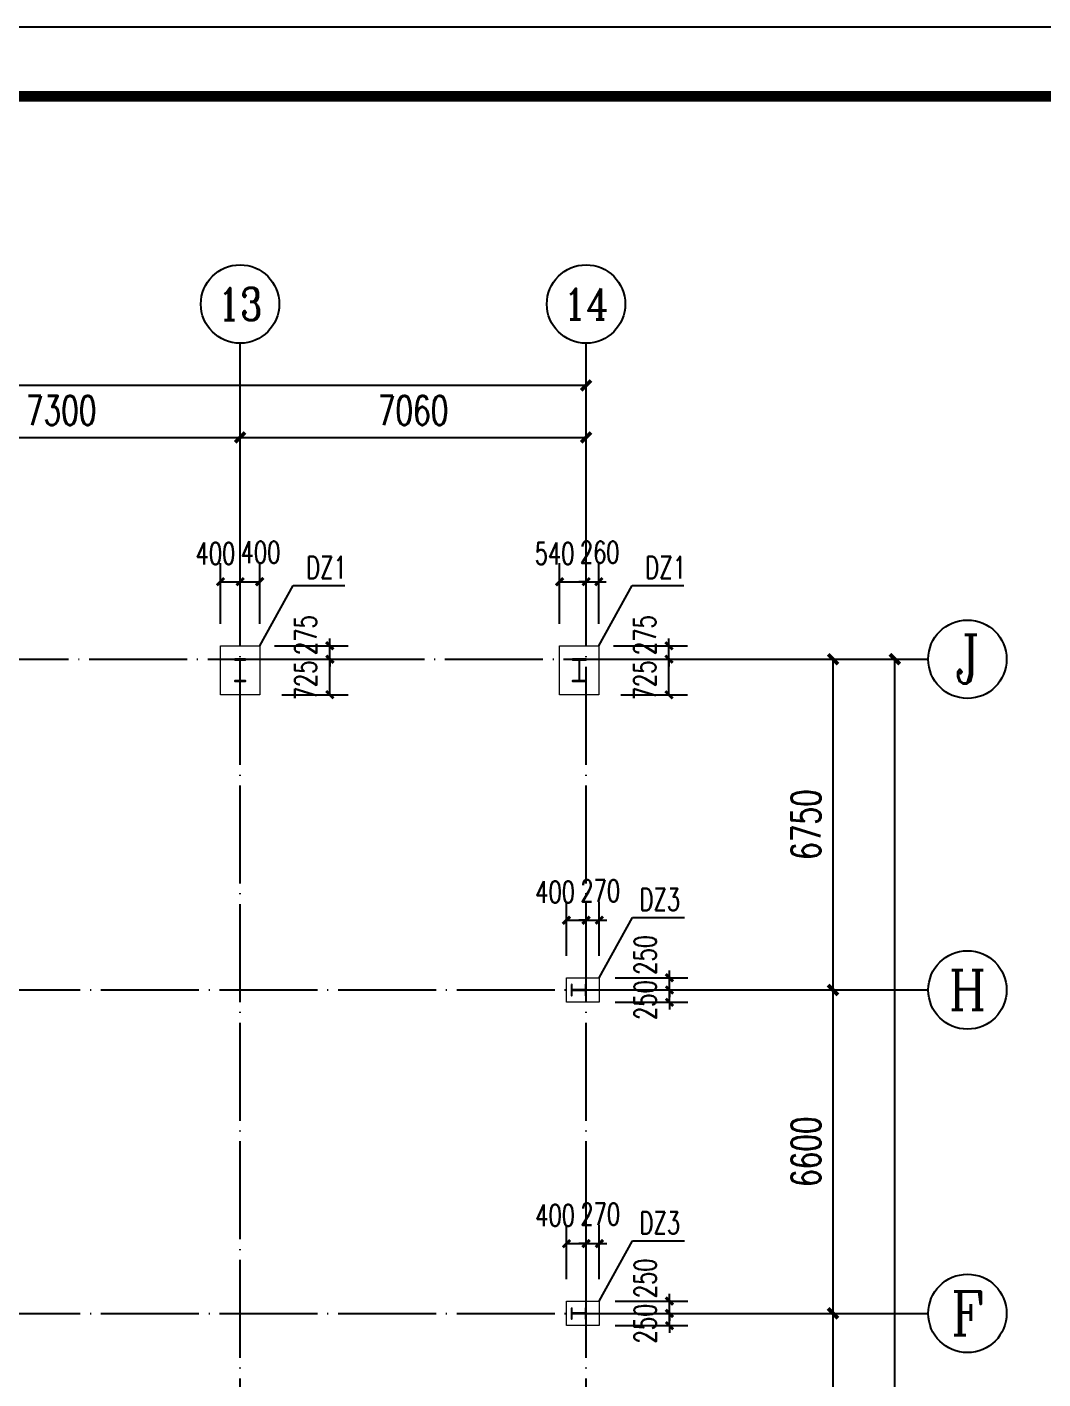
# Model space of a CAD drawing. Extents: x -89996 to 1006241, y -2176 to 440573.
# Drawn here: x 338343 to 359072, y 145005 to 172594 of the extents above; entities that cross this region are included whole.
import ezdxf
from ezdxf.enums import TextEntityAlignment as Align

# ---------------------------------------------------------------- set-up
doc = ezdxf.new("R2010")
doc.units = 0
doc.header["$LTSCALE"] = 1000
doc.header["$MEASUREMENT"] = 0
doc.linetypes.add('DOTE', pattern=[2.42, 2, -0.2, 0.02, -0.2])
for name, color, linetype in [('AXIS', 3, 'Continuous'), ('AXIS_TEXT', 7, 'Continuous'), ('DIM_LEAD', 3, 'Continuous'), ('DOTE', 1, 'DOTE'), ('GZ', 50, 'Continuous'), ('PUB_TITLE', 4, 'Continuous'), ('WALL', 9, 'Continuous'), ('YCX', 90, 'Continuous')]:
    doc.layers.add(name, color=color, linetype=linetype)
doc.layers.add('BASE_SING', color=7, linetype='Continuous', lineweight=0)
doc.styles.add('_TCH_AXIS', font='COMPLEX', dxfattribs={"bigfont": 'GBCBIG'})
doc.styles.add('_TCH_DIM_T3', font='SIMPLEX', dxfattribs={"width": 0.705882, "bigfont": 'GBCBIG'})
doc.styles.add('COMPLEX', font='COMPLEX')
doc.dimstyles.new('_TCH_ARCH&&200', dxfattribs={"dimtxt": 595, "dimasz": 200, "dimexe": 500, "dimexo": 600, "dimgap": 252.5, "dimtad": 1, "dimdec": 0, "dimzin": 0, "dimdsep": 46, "dimtxsty": '_TCH_DIM_T3', "dimblk": 'ARCHTICK', "dimcen": 0.09, "dimclrt": 7, "dimazin": 2, "dimtfac": 1, "dimtdec": 0, "dimtix": 1, "dimtmove": 2, "dimatfit": 3, "dimfxl": 0, "dimtolj": 1, "dimtzin": 0, "dimarcsym": 0})
doc.dimstyles.new('TCH-200-1', dxfattribs={"dimtxt": 595, "dimasz": 200, "dimexe": 500, "dimexo": 600, "dimgap": 252.5, "dimtad": 1, "dimdec": 0, "dimzin": 0, "dimdsep": 46, "dimtxsty": '_TCH_DIM_T3', "dimblk": 'ARCHTICK', "dimcen": 0.09, "dimclrd": 3, "dimclre": 3, "dimclrt": 7, "dimazin": 2, "dimtfac": 1, "dimtdec": 0, "dimtix": 1, "dimtmove": 2, "dimatfit": 3, "dimfxl": 0, "dimtolj": 1, "dimtzin": 0, "dimarcsym": 0})
doc.dimstyles.new('TCH_150_1', dxfattribs={"dimtxt": 446.25, "dimasz": 150, "dimexe": 375, "dimexo": 450, "dimgap": 189.375, "dimtad": 1, "dimdec": 0, "dimzin": 0, "dimdsep": 46, "dimtxsty": '_TCH_DIM_T3', "dimblk": 'ARCHTICK', "dimcen": 0.09, "dimclrd": 256, "dimclre": 256, "dimclrt": 7, "dimazin": 2, "dimtfac": 1, "dimtdec": 0, "dimtix": 1, "dimtmove": 2, "dimatfit": 3, "dimfxl": 0, "dimtolj": 1, "dimtzin": 0, "dimarcsym": 0})

# ---------------------------------------------------------------- blocks, each defined once
blk = doc.blocks.new('_AXISO')
blk.add_circle((0, 0), 0.5)
at = {"layer": 'AXIS_TEXT', "style": 'COMPLEX', "width": 1.041667}
blk.add_attdef('A', text='', height=0.56, dxfattribs=at).set_placement((-0.25, -0.28), (0.25, -0.28), align=Align.FIT)
blk = doc.blocks.new('_ArchTick')
at = {"color": 0, "linetype": 'ByBlock', "const_width": 0.4}
blk.add_lwpolyline([(-0.5, -0.5), (0.5, 0.5)], dxfattribs=at)
blk = doc.blocks.new('*D3029')
at = {"layer": 'AXIS', "color": 0, "lineweight": -2, "transparency": 16777216}
for p, q in [((75640, 42427), (75640, 45877)), ((82940, 42427), (82940, 45877)), ((75640, 45377), (82940, 45377))]:
    blk.add_line(p, q, dxfattribs=at)
at = {"layer": 'Defpoints', "color": 0, "transparency": 16777216}
for p in [(82940, 45377), (75640, 41827), (82940, 41827)]:
    blk.add_point(p, dxfattribs=at)
at = {"layer": 'AXIS', "color": 0, "lineweight": -2, "transparency": 16777216, "xscale": 200, "yscale": 200, "zscale": 200, "rotation": 180}
blk.add_blockref('_ArchTick', (75640, 45377), dxfattribs=at)
at = {"layer": 'AXIS', "color": 0, "lineweight": -2, "transparency": 16777216, "xscale": 200, "yscale": 200, "zscale": 200}
blk.add_blockref('_ArchTick', (82940, 45377), dxfattribs=at)
at = {"layer": 'AXIS', "color": 7, "transparency": 16777216, "insert": (79290, 45927), "char_height": 595, "attachment_point": 5, "style": '_TCH_DIM_T3'}
blk.add_mtext('\\A1;7300', dxfattribs=at)
blk = doc.blocks.new('*D3030')
at = {"layer": 'AXIS', "color": 0, "lineweight": -2, "transparency": 16777216}
for p, q in [((82940, 42427), (82940, 45877)), ((90000, 42427), (90000, 45877)), ((82940, 45377), (90000, 45377))]:
    blk.add_line(p, q, dxfattribs=at)
at = {"layer": 'Defpoints', "color": 0, "transparency": 16777216}
for p in [(90000, 45377), (82940, 41827), (90000, 41827)]:
    blk.add_point(p, dxfattribs=at)
at = {"layer": 'AXIS', "color": 0, "lineweight": -2, "transparency": 16777216, "xscale": 200, "yscale": 200, "zscale": 200, "rotation": 180}
blk.add_blockref('_ArchTick', (82940, 45377), dxfattribs=at)
at = {"layer": 'AXIS', "color": 0, "lineweight": -2, "transparency": 16777216, "xscale": 200, "yscale": 200, "zscale": 200}
blk.add_blockref('_ArchTick', (90000, 45377), dxfattribs=at)
at = {"layer": 'AXIS', "color": 7, "transparency": 16777216, "insert": (86470, 45927), "char_height": 595, "attachment_point": 5, "style": '_TCH_DIM_T3'}
blk.add_mtext('\\A1;7060', dxfattribs=at)
blk = doc.blocks.new('*D3042')
at = {"layer": 'AXIS', "color": 0, "lineweight": -2, "transparency": 16777216}
for p, q in [((91840, 27500), (95539, 27500)), ((95039, 20900), (95039, 27500)), ((91840, 20900), (95539, 20900))]:
    blk.add_line(p, q, dxfattribs=at)
at = {"layer": 'Defpoints', "color": 0, "transparency": 16777216}
for p in [(91240, 27500), (95039, 27500), (91240, 20900)]:
    blk.add_point(p, dxfattribs=at)
at = {"layer": 'AXIS', "color": 0, "lineweight": -2, "transparency": 16777216, "xscale": 200, "yscale": 200, "zscale": 200}
for p, rotation in [((95039, 27500), 90), ((95039, 20900), 270)]:
    blk.add_blockref('_ArchTick', p, dxfattribs=dict(at, rotation=rotation))
at = {"layer": 'AXIS', "color": 7, "transparency": 16777216, "insert": (94489, 24200), "char_height": 595, "attachment_point": 5, "rotation": 90, "style": '_TCH_DIM_T3'}
blk.add_mtext('\\A1;6600', dxfattribs=at)
blk = doc.blocks.new('*D3043')
at = {"layer": 'AXIS', "color": 0, "lineweight": -2, "transparency": 16777216}
for p, q in [((91840, 34100), (95539, 34100)), ((95039, 27500), (95039, 34100)), ((91840, 27500), (95539, 27500))]:
    blk.add_line(p, q, dxfattribs=at)
at = {"layer": 'Defpoints', "color": 0, "transparency": 16777216}
for p in [(91240, 34100), (95039, 34100), (91240, 27500)]:
    blk.add_point(p, dxfattribs=at)
at = {"layer": 'AXIS', "color": 0, "lineweight": -2, "transparency": 16777216, "xscale": 200, "yscale": 200, "zscale": 200}
for p, rotation in [((95039, 34100), 90), ((95039, 27500), 270)]:
    blk.add_blockref('_ArchTick', p, dxfattribs=dict(at, rotation=rotation))
at = {"layer": 'AXIS', "color": 7, "transparency": 16777216, "insert": (94489, 30800), "char_height": 595, "attachment_point": 5, "rotation": 90, "style": '_TCH_DIM_T3'}
blk.add_mtext('\\A1;6600', dxfattribs=at)
blk = doc.blocks.new('*D3044')
at = {"layer": 'AXIS', "color": 0, "lineweight": -2, "transparency": 16777216}
for p, q in [((91840, 40850), (95539, 40850)), ((95039, 34100), (95039, 40850)), ((91840, 34100), (95539, 34100))]:
    blk.add_line(p, q, dxfattribs=at)
at = {"layer": 'Defpoints', "color": 0, "transparency": 16777216}
for p in [(91240, 40850), (95039, 40850), (91240, 34100)]:
    blk.add_point(p, dxfattribs=at)
at = {"layer": 'AXIS', "color": 0, "lineweight": -2, "transparency": 16777216, "xscale": 200, "yscale": 200, "zscale": 200}
for p, rotation in [((95039, 40850), 90), ((95039, 34100), 270)]:
    blk.add_blockref('_ArchTick', p, dxfattribs=dict(at, rotation=rotation))
at = {"layer": 'AXIS', "color": 7, "transparency": 16777216, "insert": (94489, 37475), "char_height": 595, "attachment_point": 5, "rotation": 90, "style": '_TCH_DIM_T3'}
blk.add_mtext('\\A1;6750', dxfattribs=at)
blk = doc.blocks.new('*D322')
at = {"layer": 'Defpoints', "color": 0, "transparency": 16777216}
for p in [(349889, 159693), (356051, 159693), (349990, 120083)]:
    blk.add_point(p, dxfattribs=at)
at = {"layer": 'WALL', "color": 3, "lineweight": -2, "transparency": 16777216}
for p, q in [((350489, 159693), (356551, 159693)), ((356051, 120083), (356051, 159693)), ((350590, 120083), (356551, 120083))]:
    blk.add_line(p, q, dxfattribs=at)
at = {"layer": 'WALL', "color": 3, "lineweight": -2, "transparency": 16777216, "xscale": 200, "yscale": 200, "zscale": 200}
for p, rotation in [((356051, 159693), 90), ((356051, 120083), 270)]:
    blk.add_blockref('_ArchTick', p, dxfattribs=dict(at, rotation=rotation))
at = {"layer": 'WALL', "color": 7, "transparency": 16777216, "insert": (355501, 139888), "char_height": 595, "attachment_point": 5, "rotation": 90, "style": '_TCH_DIM_T3'}
blk.add_mtext('\\A1;39610', dxfattribs=at)
blk = doc.blocks.new('*D324')
at = {"layer": 'Defpoints', "color": 0, "transparency": 16777216}
for p in [(270440, 165281), (349750, 160033), (270440, 159793)]:
    blk.add_point(p, dxfattribs=at)
at = {"layer": 'WALL', "color": 3, "lineweight": -2, "transparency": 16777216}
for p, q in [((270440, 160393), (270440, 165781)), ((349750, 160633), (349750, 165781)), ((349750, 165281), (270440, 165281))]:
    blk.add_line(p, q, dxfattribs=at)
at = {"layer": 'WALL', "color": 3, "lineweight": -2, "transparency": 16777216, "xscale": 200, "yscale": 200, "zscale": 200, "rotation": 180}
blk.add_blockref('_ArchTick', (270440, 165281), dxfattribs=at)
at = {"layer": 'WALL', "color": 3, "lineweight": -2, "transparency": 16777216, "xscale": 200, "yscale": 200, "zscale": 200}
blk.add_blockref('_ArchTick', (349750, 165281), dxfattribs=at)
at = {"layer": 'WALL', "color": 7, "transparency": 16777216, "insert": (310095, 165831), "char_height": 595, "attachment_point": 5, "style": '_TCH_DIM_T3'}
blk.add_mtext('\\A1;79310', dxfattribs=at)
blk = doc.blocks.new('*D2278')
at = {"layer": 'Defpoints', "color": 0, "transparency": 16777216}
for p in [(342690, 161275), (342290, 159968), (342690, 159968)]:
    blk.add_point(p, dxfattribs=at)
at = {"layer": 'DIM_LEAD', "lineweight": -2, "transparency": 16777216}
for p, q in [((342290, 160418), (342290, 161650)), ((342690, 160418), (342690, 161650)), ((342290, 161275), (342690, 161275))]:
    blk.add_line(p, q, dxfattribs=at)
at = {"layer": 'DIM_LEAD', "lineweight": -2, "transparency": 16777216, "xscale": 150, "yscale": 150, "zscale": 150, "rotation": 180}
blk.add_blockref('_ArchTick', (342290, 161275), dxfattribs=at)
at = {"layer": 'DIM_LEAD', "lineweight": -2, "transparency": 16777216, "xscale": 150, "yscale": 150, "zscale": 150}
blk.add_blockref('_ArchTick', (342690, 161275), dxfattribs=at)
at = {"layer": 'DIM_LEAD', "color": 7, "transparency": 16777216, "insert": (342187, 161851), "char_height": 446.2, "attachment_point": 5, "style": '_TCH_DIM_T3'}
blk.add_mtext('\\A1;400', dxfattribs=at)
blk = doc.blocks.new('*D2279')
at = {"layer": 'Defpoints', "color": 0, "transparency": 16777216}
for p in [(343090, 161275), (342690, 159968), (343090, 159968)]:
    blk.add_point(p, dxfattribs=at)
at = {"layer": 'DIM_LEAD', "lineweight": -2, "transparency": 16777216}
for p, q in [((342690, 160418), (342690, 161650)), ((343090, 160418), (343090, 161650)), ((342690, 161275), (343090, 161275))]:
    blk.add_line(p, q, dxfattribs=at)
at = {"layer": 'DIM_LEAD', "lineweight": -2, "transparency": 16777216, "xscale": 150, "yscale": 150, "zscale": 150, "rotation": 180}
blk.add_blockref('_ArchTick', (342690, 161275), dxfattribs=at)
at = {"layer": 'DIM_LEAD', "lineweight": -2, "transparency": 16777216, "xscale": 150, "yscale": 150, "zscale": 150}
blk.add_blockref('_ArchTick', (343090, 161275), dxfattribs=at)
at = {"layer": 'DIM_LEAD', "color": 7, "transparency": 16777216, "insert": (343108, 161876), "char_height": 446.2, "attachment_point": 5, "style": '_TCH_DIM_T3'}
blk.add_mtext('\\A1;400', dxfattribs=at)
blk = doc.blocks.new('*D2280')
at = {"layer": 'Defpoints', "color": 0, "transparency": 16777216}
for p in [(342940, 159967), (344521, 159967), (342975, 159693)]:
    blk.add_point(p, dxfattribs=at)
at = {"layer": 'DIM_LEAD', "lineweight": -2, "transparency": 16777216}
for p, q in [((344521, 159967), (344521, 160117)), ((343390, 159967), (344896, 159967)), ((344521, 159693), (344521, 159967)), ((343425, 159693), (344896, 159693)), ((344521, 159693), (344521, 159543))]:
    blk.add_line(p, q, dxfattribs=at)
at = {"layer": 'DIM_LEAD', "lineweight": -2, "transparency": 16777216, "xscale": 150, "yscale": 150, "zscale": 150}
for p, rotation in [((344521, 159967), 270), ((344521, 159693), 90)]:
    blk.add_blockref('_ArchTick', p, dxfattribs=dict(at, rotation=rotation))
at = {"layer": 'DIM_LEAD', "color": 7, "transparency": 16777216, "insert": (344027, 160184), "char_height": 446.2, "attachment_point": 5, "rotation": 90, "style": '_TCH_DIM_T3'}
blk.add_mtext('\\A1;275', dxfattribs=at)
blk = doc.blocks.new('*D2281')
at = {"layer": 'Defpoints', "color": 0, "transparency": 16777216}
for p in [(342975, 159693), (344521, 159693), (343090, 158968)]:
    blk.add_point(p, dxfattribs=at)
at = {"layer": 'DIM_LEAD', "lineweight": -2, "transparency": 16777216}
for p, q in [((343425, 159693), (344896, 159693)), ((344521, 158968), (344521, 159693)), ((343540, 158968), (344896, 158968))]:
    blk.add_line(p, q, dxfattribs=at)
at = {"layer": 'DIM_LEAD', "lineweight": -2, "transparency": 16777216, "xscale": 150, "yscale": 150, "zscale": 150}
for p, rotation in [((344521, 159693), 90), ((344521, 158968), 270)]:
    blk.add_blockref('_ArchTick', p, dxfattribs=dict(at, rotation=rotation))
at = {"layer": 'DIM_LEAD', "color": 7, "transparency": 16777216, "insert": (344027, 159261), "char_height": 446.2, "attachment_point": 5, "rotation": 90, "style": '_TCH_DIM_T3'}
blk.add_mtext('\\A1;725', dxfattribs=at)
blk = doc.blocks.new('*D2282')
at = {"layer": 'Defpoints', "color": 0, "transparency": 16777216}
for p in [(349750, 161275), (349210, 159968), (349750, 159968)]:
    blk.add_point(p, dxfattribs=at)
at = {"layer": 'DIM_LEAD', "lineweight": -2, "transparency": 16777216}
for p, q in [((349210, 160418), (349210, 161650)), ((349750, 160418), (349750, 161650)), ((349210, 161275), (349750, 161275))]:
    blk.add_line(p, q, dxfattribs=at)
at = {"layer": 'DIM_LEAD', "lineweight": -2, "transparency": 16777216, "xscale": 150, "yscale": 150, "zscale": 150, "rotation": 180}
blk.add_blockref('_ArchTick', (349210, 161275), dxfattribs=at)
at = {"layer": 'DIM_LEAD', "lineweight": -2, "transparency": 16777216, "xscale": 150, "yscale": 150, "zscale": 150}
blk.add_blockref('_ArchTick', (349750, 161275), dxfattribs=at)
at = {"layer": 'DIM_LEAD', "color": 7, "transparency": 16777216, "insert": (349107, 161851), "char_height": 446.2, "attachment_point": 5, "style": '_TCH_DIM_T3'}
blk.add_mtext('\\A1;540', dxfattribs=at)
blk = doc.blocks.new('*D2283')
at = {"layer": 'Defpoints', "color": 0, "transparency": 16777216}
for p in [(350010, 161275), (349750, 159968), (350010, 159968)]:
    blk.add_point(p, dxfattribs=at)
at = {"layer": 'DIM_LEAD', "lineweight": -2, "transparency": 16777216}
for p, q in [((349750, 160418), (349750, 161650)), ((350010, 160418), (350010, 161650)), ((349750, 161275), (349600, 161275)), ((349750, 161275), (350010, 161275)), ((350010, 161275), (350160, 161275))]:
    blk.add_line(p, q, dxfattribs=at)
at = {"layer": 'DIM_LEAD', "lineweight": -2, "transparency": 16777216, "xscale": 150, "yscale": 150, "zscale": 150}
blk.add_blockref('_ArchTick', (349750, 161275), dxfattribs=at)
at = {"layer": 'DIM_LEAD', "lineweight": -2, "transparency": 16777216, "xscale": 150, "yscale": 150, "zscale": 150, "rotation": 180}
blk.add_blockref('_ArchTick', (350010, 161275), dxfattribs=at)
at = {"layer": 'DIM_LEAD', "color": 7, "transparency": 16777216, "insert": (350028, 161876), "char_height": 446.2, "attachment_point": 5, "style": '_TCH_DIM_T3'}
blk.add_mtext('\\A1;260', dxfattribs=at)
blk = doc.blocks.new('*D2284')
at = {"layer": 'Defpoints', "color": 0, "transparency": 16777216}
for p in [(349860, 159967), (351441, 159967), (349895, 159693)]:
    blk.add_point(p, dxfattribs=at)
at = {"layer": 'DIM_LEAD', "lineweight": -2, "transparency": 16777216}
for p, q in [((351441, 159967), (351441, 160117)), ((350310, 159967), (351816, 159967)), ((351441, 159693), (351441, 159967)), ((350345, 159693), (351816, 159693)), ((351441, 159693), (351441, 159543))]:
    blk.add_line(p, q, dxfattribs=at)
at = {"layer": 'DIM_LEAD', "lineweight": -2, "transparency": 16777216, "xscale": 150, "yscale": 150, "zscale": 150}
for p, rotation in [((351441, 159967), 270), ((351441, 159693), 90)]:
    blk.add_blockref('_ArchTick', p, dxfattribs=dict(at, rotation=rotation))
at = {"layer": 'DIM_LEAD', "color": 7, "transparency": 16777216, "insert": (350947, 160184), "char_height": 446.2, "attachment_point": 5, "rotation": 90, "style": '_TCH_DIM_T3'}
blk.add_mtext('\\A1;275', dxfattribs=at)
blk = doc.blocks.new('*D2285')
at = {"layer": 'Defpoints', "color": 0, "transparency": 16777216}
for p in [(349895, 159693), (351441, 159693), (350010, 158968)]:
    blk.add_point(p, dxfattribs=at)
at = {"layer": 'DIM_LEAD', "lineweight": -2, "transparency": 16777216}
for p, q in [((350345, 159693), (351816, 159693)), ((351441, 158968), (351441, 159693)), ((350460, 158968), (351816, 158968))]:
    blk.add_line(p, q, dxfattribs=at)
at = {"layer": 'DIM_LEAD', "lineweight": -2, "transparency": 16777216, "xscale": 150, "yscale": 150, "zscale": 150}
for p, rotation in [((351441, 159693), 90), ((351441, 158968), 270)]:
    blk.add_blockref('_ArchTick', p, dxfattribs=dict(at, rotation=rotation))
at = {"layer": 'DIM_LEAD', "color": 7, "transparency": 16777216, "insert": (350947, 159261), "char_height": 446.2, "attachment_point": 5, "rotation": 90, "style": '_TCH_DIM_T3'}
blk.add_mtext('\\A1;725', dxfattribs=at)
blk = doc.blocks.new('*D2286')
at = {"layer": 'Defpoints', "color": 0, "transparency": 16777216}
for p in [(349750, 154367), (349350, 153193), (349750, 153193)]:
    blk.add_point(p, dxfattribs=at)
at = {"layer": 'DIM_LEAD', "lineweight": -2, "transparency": 16777216}
for p, q in [((349350, 153643), (349350, 154742)), ((349750, 153643), (349750, 154742)), ((349350, 154367), (349750, 154367))]:
    blk.add_line(p, q, dxfattribs=at)
at = {"layer": 'DIM_LEAD', "lineweight": -2, "transparency": 16777216, "xscale": 150, "yscale": 150, "zscale": 150, "rotation": 180}
blk.add_blockref('_ArchTick', (349350, 154367), dxfattribs=at)
at = {"layer": 'DIM_LEAD', "lineweight": -2, "transparency": 16777216, "xscale": 150, "yscale": 150, "zscale": 150}
blk.add_blockref('_ArchTick', (349750, 154367), dxfattribs=at)
at = {"layer": 'DIM_LEAD', "color": 7, "transparency": 16777216, "insert": (349117, 154943), "char_height": 446.2, "attachment_point": 5, "style": '_TCH_DIM_T3'}
blk.add_mtext('\\A1;400', dxfattribs=at)
blk = doc.blocks.new('*D2287')
at = {"layer": 'Defpoints', "color": 0, "transparency": 16777216}
for p in [(350020, 154367), (349750, 153193), (350020, 153193)]:
    blk.add_point(p, dxfattribs=at)
at = {"layer": 'DIM_LEAD', "lineweight": -2, "transparency": 16777216}
for p, q in [((349750, 153643), (349750, 154742)), ((350020, 153643), (350020, 154742)), ((349750, 154367), (349600, 154367)), ((349750, 154367), (350020, 154367)), ((350020, 154367), (350170, 154367))]:
    blk.add_line(p, q, dxfattribs=at)
at = {"layer": 'DIM_LEAD', "lineweight": -2, "transparency": 16777216, "xscale": 150, "yscale": 150, "zscale": 150}
blk.add_blockref('_ArchTick', (349750, 154367), dxfattribs=at)
at = {"layer": 'DIM_LEAD', "lineweight": -2, "transparency": 16777216, "xscale": 150, "yscale": 150, "zscale": 150, "rotation": 180}
blk.add_blockref('_ArchTick', (350020, 154367), dxfattribs=at)
at = {"layer": 'DIM_LEAD', "color": 7, "transparency": 16777216, "insert": (350038, 154967), "char_height": 446.2, "attachment_point": 5, "style": '_TCH_DIM_T3'}
blk.add_mtext('\\A1;270', dxfattribs=at)
blk = doc.blocks.new('*D2288')
at = {"layer": 'Defpoints', "color": 0, "transparency": 16777216}
for p in [(349892, 153193), (351451, 153193), (349905, 152943)]:
    blk.add_point(p, dxfattribs=at)
at = {"layer": 'DIM_LEAD', "lineweight": -2, "transparency": 16777216}
for p, q in [((350342, 153193), (351826, 153193)), ((351451, 153193), (351451, 153343)), ((351451, 152943), (351451, 153193)), ((350355, 152943), (351826, 152943)), ((351451, 152943), (351451, 152793))]:
    blk.add_line(p, q, dxfattribs=at)
at = {"layer": 'DIM_LEAD', "lineweight": -2, "transparency": 16777216, "xscale": 150, "yscale": 150, "zscale": 150}
for p, rotation in [((351451, 153193), 270), ((351451, 152943), 90)]:
    blk.add_blockref('_ArchTick', p, dxfattribs=dict(at, rotation=rotation))
at = {"layer": 'DIM_LEAD', "color": 7, "transparency": 16777216, "insert": (350957, 153659), "char_height": 446.2, "attachment_point": 5, "rotation": 90, "style": '_TCH_DIM_T3'}
blk.add_mtext('\\A1;250', dxfattribs=at)
blk = doc.blocks.new('*D2289')
at = {"layer": 'Defpoints', "color": 0, "transparency": 16777216}
for p in [(349905, 152943), (351451, 152943), (349896, 152693)]:
    blk.add_point(p, dxfattribs=at)
at = {"layer": 'DIM_LEAD', "lineweight": -2, "transparency": 16777216}
for p, q in [((350355, 152943), (351826, 152943)), ((351451, 152943), (351451, 153093)), ((351451, 152693), (351451, 152943)), ((350346, 152693), (351826, 152693)), ((351451, 152693), (351451, 152543))]:
    blk.add_line(p, q, dxfattribs=at)
at = {"layer": 'DIM_LEAD', "lineweight": -2, "transparency": 16777216, "xscale": 150, "yscale": 150, "zscale": 150}
for p, rotation in [((351451, 152943), 270), ((351451, 152693), 90)]:
    blk.add_blockref('_ArchTick', p, dxfattribs=dict(at, rotation=rotation))
at = {"layer": 'DIM_LEAD', "color": 7, "transparency": 16777216, "insert": (350957, 152736), "char_height": 446.2, "attachment_point": 5, "rotation": 90, "style": '_TCH_DIM_T3'}
blk.add_mtext('\\A1;250', dxfattribs=at)
blk = doc.blocks.new('*D2290')
at = {"layer": 'Defpoints', "color": 0, "transparency": 16777216}
for p in [(349750, 147767), (349350, 146593), (349750, 146593)]:
    blk.add_point(p, dxfattribs=at)
at = {"layer": 'DIM_LEAD', "lineweight": -2, "transparency": 16777216}
for p, q in [((349350, 147043), (349350, 148142)), ((349750, 147043), (349750, 148142)), ((349350, 147767), (349750, 147767))]:
    blk.add_line(p, q, dxfattribs=at)
at = {"layer": 'DIM_LEAD', "lineweight": -2, "transparency": 16777216, "xscale": 150, "yscale": 150, "zscale": 150, "rotation": 180}
blk.add_blockref('_ArchTick', (349350, 147767), dxfattribs=at)
at = {"layer": 'DIM_LEAD', "lineweight": -2, "transparency": 16777216, "xscale": 150, "yscale": 150, "zscale": 150}
blk.add_blockref('_ArchTick', (349750, 147767), dxfattribs=at)
at = {"layer": 'DIM_LEAD', "color": 7, "transparency": 16777216, "insert": (349117, 148343), "char_height": 446.2, "attachment_point": 5, "style": '_TCH_DIM_T3'}
blk.add_mtext('\\A1;400', dxfattribs=at)
blk = doc.blocks.new('*D2291')
at = {"layer": 'Defpoints', "color": 0, "transparency": 16777216}
for p in [(350020, 147767), (349750, 146593), (350020, 146593)]:
    blk.add_point(p, dxfattribs=at)
at = {"layer": 'DIM_LEAD', "lineweight": -2, "transparency": 16777216}
for p, q in [((349750, 147043), (349750, 148142)), ((350020, 147043), (350020, 148142)), ((349750, 147767), (349600, 147767)), ((349750, 147767), (350020, 147767)), ((350020, 147767), (350170, 147767))]:
    blk.add_line(p, q, dxfattribs=at)
at = {"layer": 'DIM_LEAD', "lineweight": -2, "transparency": 16777216, "xscale": 150, "yscale": 150, "zscale": 150}
blk.add_blockref('_ArchTick', (349750, 147767), dxfattribs=at)
at = {"layer": 'DIM_LEAD', "lineweight": -2, "transparency": 16777216, "xscale": 150, "yscale": 150, "zscale": 150, "rotation": 180}
blk.add_blockref('_ArchTick', (350020, 147767), dxfattribs=at)
at = {"layer": 'DIM_LEAD', "color": 7, "transparency": 16777216, "insert": (350038, 148367), "char_height": 446.2, "attachment_point": 5, "style": '_TCH_DIM_T3'}
blk.add_mtext('\\A1;270', dxfattribs=at)
blk = doc.blocks.new('*D2292')
at = {"layer": 'Defpoints', "color": 0, "transparency": 16777216}
for p in [(349892, 146593), (351451, 146593), (349905, 146343)]:
    blk.add_point(p, dxfattribs=at)
at = {"layer": 'DIM_LEAD', "lineweight": -2, "transparency": 16777216}
for p, q in [((350342, 146593), (351826, 146593)), ((351451, 146593), (351451, 146743)), ((351451, 146343), (351451, 146593)), ((350355, 146343), (351826, 146343)), ((351451, 146343), (351451, 146193))]:
    blk.add_line(p, q, dxfattribs=at)
at = {"layer": 'DIM_LEAD', "lineweight": -2, "transparency": 16777216, "xscale": 150, "yscale": 150, "zscale": 150}
for p, rotation in [((351451, 146593), 270), ((351451, 146343), 90)]:
    blk.add_blockref('_ArchTick', p, dxfattribs=dict(at, rotation=rotation))
at = {"layer": 'DIM_LEAD', "color": 7, "transparency": 16777216, "insert": (350957, 147059), "char_height": 446.2, "attachment_point": 5, "rotation": 90, "style": '_TCH_DIM_T3'}
blk.add_mtext('\\A1;250', dxfattribs=at)
blk = doc.blocks.new('*D2293')
at = {"layer": 'Defpoints', "color": 0, "transparency": 16777216}
for p in [(349905, 146343), (351451, 146343), (349896, 146093)]:
    blk.add_point(p, dxfattribs=at)
at = {"layer": 'DIM_LEAD', "lineweight": -2, "transparency": 16777216}
for p, q in [((350355, 146343), (351826, 146343)), ((351451, 146343), (351451, 146493)), ((351451, 146093), (351451, 146343)), ((350346, 146093), (351826, 146093)), ((351451, 146093), (351451, 145943))]:
    blk.add_line(p, q, dxfattribs=at)
at = {"layer": 'DIM_LEAD', "lineweight": -2, "transparency": 16777216, "xscale": 150, "yscale": 150, "zscale": 150}
for p, rotation in [((351451, 146343), 270), ((351451, 146093), 90)]:
    blk.add_blockref('_ArchTick', p, dxfattribs=dict(at, rotation=rotation))
at = {"layer": 'DIM_LEAD', "color": 7, "transparency": 16777216, "insert": (350957, 146136), "char_height": 446.2, "attachment_point": 5, "rotation": 90, "style": '_TCH_DIM_T3'}
blk.add_mtext('\\A1;250', dxfattribs=at)
blk = doc.blocks.new('A$C3A647AB8')
at = {"layer": 'AXIS'}
for p, q in [((82940, 41826.8), (82940, 47298.2)), ((90000, 41826.8), (90000, 47298.2)), ((91240, 40850), (96981.6, 40850)), ((91240, 34100), (96981.6, 34100)), ((91240, 27500), (96981.6, 27500))]:
    blk.add_line(p, q, dxfattribs=at)
at = {"layer": 'DOTE'}
for p, q in [((82940, -26.8), (82940, 41826.8)), ((90000, -26.8), (90000, 41826.8)), ((0, 40850), (91000, 40850)), ((240, 34100), (91240, 34100)), ((240, 27500), (91240, 27500))]:
    blk.add_line(p, q, dxfattribs=at)
at = {"layer": 'GZ'}
for points in [[(83050, 40850), (82830, 40850), (82830, 40840), (82933.1, 40840), (82937, 40835), (82937, 40414.6), (82933.1, 40410), (82830, 40410), (82830, 40400), (83050, 40400), (83050, 40410), (82947, 40410), (82943, 40414.5), (82943, 40835), (82947, 40840), (83050, 40840), (83050, 40850)], [(90000, 40850), (89720, 40850), (89720, 40840), (89853.1, 40840), (89857, 40835), (89857, 40414.6), (89853.1, 40410), (89720, 40410), (89720, 40400), (90000, 40400), (90000, 40410), (89867, 40410), (89863, 40414.5), (89863, 40835), (89867, 40840), (90000, 40840), (90000, 40850)], [(89700, 34210), (89700, 33990), (89710, 33990), (89710, 34093.2), (89715, 34097), (89985.3, 34097), (89990, 34093.2), (89990, 33990), (90000, 33990), (90000, 34210), (89990, 34210), (89990, 34107), (89985.5, 34103), (89715, 34103), (89710, 34107), (89710, 34210), (89700, 34210)], [(89700, 27610), (89700, 27390), (89710, 27390), (89710, 27493.2), (89715, 27497), (89985.3, 27497), (89990, 27493.2), (89990, 27390), (90000, 27390), (90000, 27610), (89990, 27610), (89990, 27507), (89985.5, 27503), (89715, 27503), (89710, 27507), (89710, 27610), (89700, 27610)]]:
    blk.add_lwpolyline(points, close=True, dxfattribs=at)
at = {"layer": 'AXIS'}
ref = blk.add_blockref('_AXISO', (82940, 48098.2), dxfattribs=dict(at, xscale=1600, yscale=1600, zscale=1600))
ref.add_attrib('A', '13', dxfattribs={"layer": 'AXIS_TEXT', "height": 656.89, "style": '_TCH_AXIS'}).set_placement((82486.4, 47769.8), (83393.6, 47769.8), align=Align.FIT)
ref = blk.add_blockref('_AXISO', (90000, 48098.2), dxfattribs=dict(at, xscale=1600, yscale=1600, zscale=1600))
ref.add_attrib('A', '14', dxfattribs={"layer": 'AXIS_TEXT', "height": 628.15, "style": '_TCH_AXIS'}).set_placement((89536.4, 47784.1), (90463.6, 47784.1), align=Align.FIT)
ref = blk.add_blockref('_AXISO', (97781.6, 40850), dxfattribs=dict(at, xscale=1600, yscale=1600, zscale=1600))
ref.add_attrib('A', 'J', dxfattribs={"layer": 'AXIS_TEXT', "height": 992.1, "style": '_TCH_AXIS'}).set_placement((97521.8, 40353.9), (98041.5, 40353.9), align=Align.FIT)
ref = blk.add_blockref('_AXISO', (97781.6, 34100), dxfattribs=dict(at, xscale=1600, yscale=1600, zscale=1600))
ref.add_attrib('A', 'H', dxfattribs={"layer": 'AXIS_TEXT', "height": 811, "style": '_TCH_AXIS'}).set_placement((97395.4, 33694.5), (98167.8, 33694.5), align=Align.FIT)
ref = blk.add_blockref('_AXISO', (97781.6, 27500), dxfattribs=dict(at, xscale=1600, yscale=1600, zscale=1600))
ref.add_attrib('A', 'F', dxfattribs={"layer": 'AXIS_TEXT', "height": 890.9, "style": '_TCH_AXIS'}).set_placement((97442.2, 27054.6), (98121, 27054.6), align=Align.FIT)
for p1, p2, distance, picture, middle in [((75640, 41826.8), (82940, 41826.8), 3550, '*D3029', (79290, 45926.8)), ((82940, 41826.8), (90000, 41826.8), 3550, '*D3030', (86470, 45926.8)), ((91240, 34100), (91240, 40850), -3798.6, '*D3044', (94488.6, 37475)), ((91240, 27500), (91240, 34100), -3798.6, '*D3043', (94488.6, 30800)), ((91240, 20900), (91240, 27500), -3798.6, '*D3042', (94488.6, 24200))]:
    dim = blk.add_aligned_dim(p1=p1, p2=p2, distance=distance, dimstyle='_TCH_ARCH&&200', dxfattribs=at)
    dim.commit()
    dim.dimension.update_dxf_attribs({"geometry": picture, "text_midpoint": middle})

msp = doc.modelspace()

# ---------------------------------------------------------------- linework, layer by layer
at = {"layer": 'BASE_SING'}
for points in [[(343089.64, 158967.68), (342289.64, 158967.68), (342289.64, 159967.68), (343089.64, 159967.68)], [(350009.64, 158967.68), (349209.64, 158967.68), (349209.64, 159967.68), (350009.64, 159967.68)], [(350019.64, 153192.68), (350019.64, 152692.68), (349349.9, 152692.68), (349349.9, 153192.68)], [(350019.64, 146592.68), (350019.64, 146092.68), (349349.9, 146092.68), (349349.9, 146592.68)]]:
    msp.add_lwpolyline(points, close=True, dxfattribs=at)
at = {"layer": 'DIM_LEAD'}
for p, q in [((343089.64, 159967.04), (343770.05, 161199.01)), ((343770.05, 161199.01), (344825.04, 161199.01)), ((350009.64, 159967.04), (350690.05, 161199.01)), ((350690.05, 161199.01), (351745.04, 161199.01)), ((350019.64, 153192.68), (350700.05, 154424.65)), ((350700.05, 154424.65), (351755.04, 154424.65)), ((350019.64, 146592.68), (350700.05, 147824.65)), ((350700.05, 147824.65), (351755.04, 147824.65))]:
    msp.add_line(p, q, dxfattribs=at)
at = {"layer": 'PUB_TITLE'}
msp.add_lwpolyline([(243069.57, 88593.71), (391669.57, 88593.71), (391669.57, 172593.71), (243069.57, 172593.71)], close=True, dxfattribs=at)
at = {"layer": 'PUB_TITLE', "const_width": 212.12}
msp.add_lwpolyline([(246604.92, 90007.85), (246604.92, 171179.57), (390255.43, 171179.57), (390255.43, 90007.85)], close=True, dxfattribs=at)

# ---------------------------------------------------------------- block references
at = {"layer": 'WALL'}
msp.add_blockref('A$C3A647AB8', (259749.65, 118842.68), dxfattribs=at)

# ---------------------------------------------------------------- texts
at = {"layer": 'YCX', "style": '_TCH_DIM_T3', "width": 0.705882}
for p in [(344038.31, 161338.99), (350958.31, 161338.99)]:
    msp.add_text('DZ1', height=450, dxfattribs=at).set_placement(p)
at = {"layer": 'YCX', "color": 2, "style": '_TCH_DIM_T3', "width": 0.705882}
for p in [(350837.09, 154564.63), (350837.09, 147964.63)]:
    msp.add_text('DZ3', height=450, dxfattribs=at).set_placement(p)

# ---------------------------------------------------------------- dimensions: what is measured, and where the dimension line sits
at = {"layer": 'DIM_LEAD'}
for base, p1, p2, picture, middle in [((342689.64, 161274.99), (342289.64, 159968.07), (342689.64, 159968.07), '*D2278', (342186.72, 161851.47)), ((343089.64, 161274.99), (342689.64, 159968.07), (343089.64, 159968.07), '*D2279', (343107.71, 161875.55)), ((349749.64, 161274.99), (349209.64, 159968.07), (349749.64, 159967.68), '*D2282', (349106.72, 161851.47)), ((350009.64, 161274.99), (349749.64, 159967.68), (350009.64, 159968.07), '*D2283', (350027.71, 161875.55)), ((349749.64, 154366.92), (349349.9, 153193.07), (349749.64, 153192.68), '*D2286', (349116.72, 154943.39)), ((350019.64, 154366.92), (349749.64, 153192.68), (350019.64, 153193.07), '*D2287', (350037.71, 154967.48)), ((349749.64, 147766.92), (349349.9, 146593.07), (349749.64, 146592.68), '*D2290', (349116.72, 148343.39)), ((350019.64, 147766.92), (349749.64, 146592.68), (350019.64, 146593.07), '*D2291', (350037.71, 148367.48))]:
    dim = msp.add_linear_dim(base=base, p1=p1, p2=p2, dimstyle='TCH_150_1', dxfattribs=at)
    dim.commit()
    dim.dimension.update_dxf_attribs({"geometry": picture, "text_midpoint": middle, "dimtype": 128})
for base, p1, p2, picture, middle in [((344521.15, 159967.43), (342974.63, 159692.68), (342939.86, 159967.43), '*D2280', (344027.17, 160183.65)), ((351441.15, 159967.43), (349894.63, 159692.68), (349859.86, 159967.43), '*D2284', (350947.17, 160183.65)), ((344521.15, 159692.68), (343089.64, 158967.68), (342974.63, 159692.68), '*D2281', (344027.17, 159260.57)), ((351441.15, 159692.68), (350009.64, 158967.68), (349894.63, 159692.68), '*D2285', (350947.17, 159260.57)), ((351451.15, 153192.68), (349904.63, 152942.68), (349891.72, 153192.68), '*D2288', (350957.17, 153658.65)), ((351451.15, 152942.68), (349895.83, 152692.68), (349904.63, 152942.68), '*D2289', (350957.17, 152735.57)), ((351451.15, 146592.68), (349904.63, 146342.68), (349891.72, 146592.68), '*D2292', (350957.17, 147058.65)), ((351451.15, 146342.68), (349895.83, 146092.68), (349904.63, 146342.68), '*D2293', (350957.17, 146135.57))]:
    dim = msp.add_linear_dim(base=base, p1=p1, p2=p2, angle=270, dimstyle='TCH_150_1', dxfattribs=at)
    dim.commit()
    dim.dimension.update_dxf_attribs({"geometry": picture, "text_midpoint": middle, "dimtype": 128})
at = {"layer": 'WALL'}
for base, p1, p2, angle, picture, middle in [((270439.82, 165281.3), (349749.64, 160032.68), (270439.82, 159792.68), 180, '*D324', (310094.73, 165831.3)), ((356051.24, 159692.68), (349989.64, 120082.68), (349888.75, 159692.68), 90, '*D322', (355501.24, 139887.68))]:
    dim = msp.add_linear_dim(base=base, p1=p1, p2=p2, angle=angle, dimstyle='TCH-200-1', dxfattribs=at)
    dim.commit()
    dim.dimension.update_dxf_attribs({"geometry": picture, "text_midpoint": middle})

doc.saveas('drawing.dxf')
